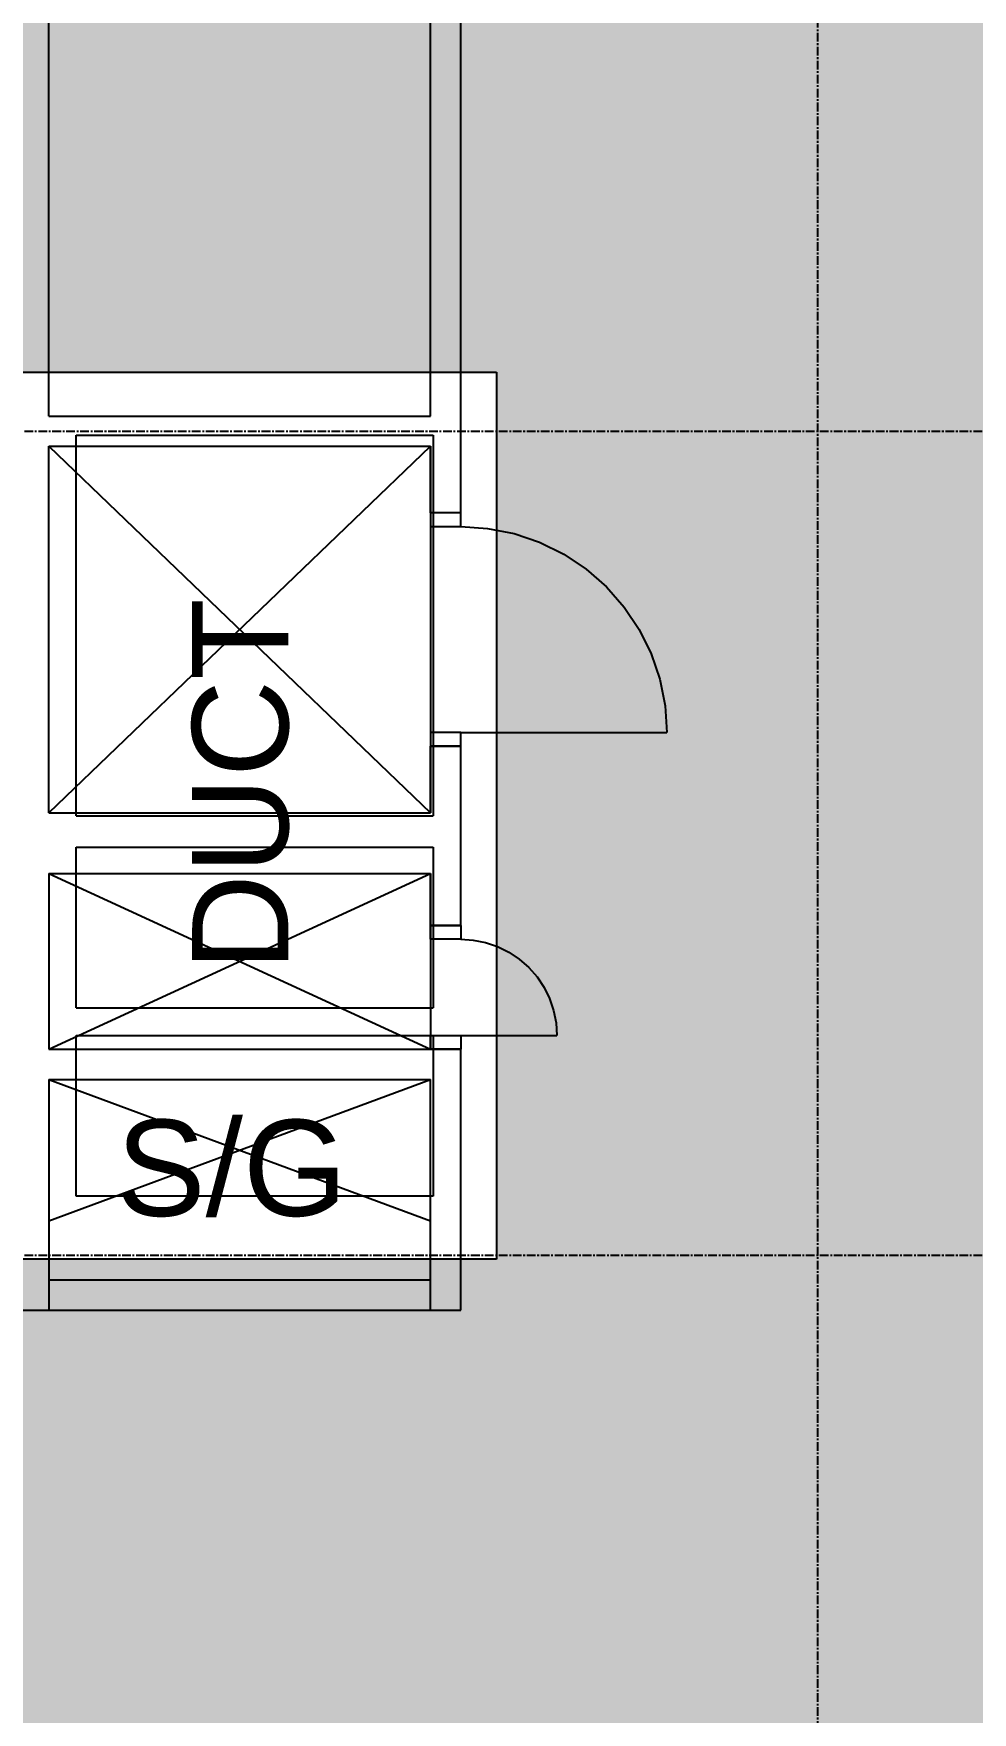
# Model space of a CAD drawing. Header units: millimetres. Extents: x -49883 to 118742, y -18440 to 67826.
# Drawn here: x 36612 to 40030, y 39611 to 45723 of the extents above; entities that cross this region are included whole.
import ezdxf

# ---------------------------------------------------------------- set-up
doc = ezdxf.new("R2010")
doc.units = ezdxf.units.MM
doc.linetypes.add('PCENTRE', pattern=[50.8, 31.75, -6.35, 6.35, -6.35])
doc.linetypes.add('PCENTRE2', pattern=[28.575, 19.05, -3.175, 3.175, -3.175])
for name, color, linetype in [('Boundaries_and_building_grids', 140, 'PCENTRE2'), ('Fourth Floor - Hatch', 1, 'Continuous'), ('Fourth Floor - Roofs', 2, 'Continuous'), ('Fourth Floor - Text and Leaders', 1, 'Continuous'), ('Third Floor - Doors Windows and Openings', 1, 'Continuous'), ('Third Floor - Structural Members', 5, 'Continuous'), ('Third Floor - Walls', 3, 'Continuous')]:
    doc.layers.add(name, color=color, linetype=linetype)
doc.styles.add('Arial1', font='arial.ttf')

msp = doc.modelspace()

# ---------------------------------------------------------------- hatches: boundary and pattern name
at = {"layer": 'Fourth Floor - Hatch', "linetype": 'Continuous'}
h = msp.add_hatch(dxfattribs=at)
h.set_pattern_fill('ANGLE', color=61, scale=45, style=0)
h.set_pattern_definition([(0, (0, 0), (0, 314.325), [228.6, -85.725]), (90, (0, 0), (-314.325, 2e-14), [228.6, -85.725])])
h.paths.add_polyline_path([(33617.2, 65175.7), (45317.2, 65175.7), (45317.2, 36985.7), (33617.2, 36985.7), (33617.2, 37025.7), (33127.2, 37025.7), (33127.2, 42525.7), (33617.2, 42525.7)])
h.paths.add_polyline_path([(36537.2, 44490.7), (38297.2, 44490.7), (38297.2, 41260.7), (36537.2, 41260.7)])

# ---------------------------------------------------------------- linework, layer by layer
at = {"layer": 'Boundaries_and_building_grids', "color": 140, "linetype": 'PCENTRE', "lineweight": -3}
for p, q in [((39467.2, -6274.3), (39467.2, 67825.7)), ((-49882.8, 44275.7), (47817.2, 44275.7)), ((-49882.8, 41275.7), (47817.2, 41275.7))]:
    msp.add_line(p, q, dxfattribs=at)
at = {"layer": 'Fourth Floor - Roofs', "color": 1, "linetype": 'Continuous', "lineweight": -3}
for p, q in [((36537.2, 44490.7, 13800), (38297.2, 44490.7, 13800)), ((38297.2, 44490.7, 13800), (38297.2, 41260.7, 13800)), ((36767.2, 42875.7, 13800), (38067.2, 42875.7, 13800)), ((36767.2, 42760.7, 13800), (38067.2, 42760.7, 13800)), ((36767.2, 42175.7, 13800), (38067.2, 42175.7, 13800)), ((36767.2, 42075.7, 13800), (38067.2, 42075.7, 13800)), ((38297.2, 41260.7, 13800), (36537.2, 41260.7, 13800))]:
    msp.add_line(p, q, dxfattribs=at)
at = {"layer": 'Fourth Floor - Roofs', "color": 1, "linetype": 'Continuous'}
for p, q in [((36767.2, 44260.7, 13800), (38067.2, 44260.7, 13800)), ((36767.2, 42875.7, 13800), (36767.2, 44260.7, 13800)), ((38067.2, 44260.7, 13800), (38067.2, 42875.7, 13800)), ((36767.2, 42175.7, 13800), (36767.2, 42760.7, 13800)), ((38067.2, 42760.7, 13800), (38067.2, 42175.7, 13800)), ((36767.2, 41490.7, 13800), (36767.2, 42075.7, 13800)), ((38067.2, 42075.7, 13800), (38067.2, 41490.7, 13800)), ((38067.2, 41490.7, 13800), (36767.2, 41490.7, 13800))]:
    msp.add_line(p, q, dxfattribs=at)
at = {"layer": 'Third Floor - Doors Windows and Openings'}
for p, q in [((38167.2, 43928.2, 10350), (38265.1, 43921.8, 10350)), ((38265.1, 43921.8, 10350), (38361.3, 43902.7, 10350)), ((38361.3, 43902.7, 10350), (38454.2, 43871.1, 10350)), ((38454.2, 43871.1, 10350), (38542.2, 43827.7, 10350)), ((38542.2, 43827.7, 10350), (38623.8, 43773.2, 10350)), ((38623.8, 43773.2, 10350), (38697.5, 43708.6, 10350)), ((38697.5, 43708.6, 10350), (38762.2, 43634.8, 10350)), ((38762.2, 43634.8, 10350), (38816.7, 43553.2, 10350)), ((38816.7, 43553.2, 10350), (38860.1, 43465.2, 10350)), ((38860.1, 43465.2, 10350), (38891.6, 43372.3, 10350)), ((38891.6, 43372.3, 10350), (38910.8, 43276.1, 10350)), ((38910.8, 43276.1, 10350), (38917.2, 43178.2, 10350)), ((38167.2, 42425.7, 10350), (38212.9, 42422.7, 10350)), ((38212.9, 42422.7, 10350), (38257.8, 42413.8, 10350)), ((38257.8, 42413.8, 10350), (38301.1, 42399.1, 10350)), ((38301.1, 42399.1, 10350), (38342.2, 42378.8, 10350)), ((38342.2, 42378.8, 10350), (38380.3, 42353.4, 10350)), ((38380.3, 42353.4, 10350), (38414.7, 42323.2, 10350)), ((38414.7, 42323.2, 10350), (38444.9, 42288.8, 10350)), ((38444.9, 42288.8, 10350), (38470.3, 42250.7, 10350)), ((38470.3, 42250.7, 10350), (38490.6, 42209.7, 10350)), ((38490.6, 42209.7, 10350), (38505.3, 42166.3, 10350)), ((38505.3, 42166.3, 10350), (38514.2, 42121.4, 10350)), ((38514.2, 42121.4, 10350), (38517.2, 42075.7, 10350))]:
    msp.add_line(p, q, dxfattribs=at)
at = {"layer": 'Third Floor - Doors Windows and Openings', "linetype": 'Continuous'}
for p, q in [((38167.2, 43178.2, 10350), (38917.2, 43178.2, 10350)), ((38167.2, 42075.7, 10350), (38517.2, 42075.7, 10350))]:
    msp.add_line(p, q, dxfattribs=at)
at = {"layer": 'Third Floor - Doors Windows and Openings', "linetype": 'Continuous', "elevation": 10350}
for points in [[(38057.2, 43928.2), (38167.2, 43928.2), (38167.2, 43978.2), (38057.2, 43978.2), (38057.2, 43928.2)], [(38057.2, 43128.2), (38167.2, 43128.2), (38167.2, 43178.2), (38057.2, 43178.2), (38057.2, 43128.2)], [(38057.2, 42425.7), (38057.2, 42475.7), (38167.2, 42475.7), (38167.2, 42425.7), (38057.2, 42425.7)], [(38057.2, 42025.7), (38057.2, 42075.7), (38167.2, 42075.7), (38167.2, 42025.7), (38057.2, 42025.7)]]:
    msp.add_lwpolyline(points, dxfattribs=at)
at = {"layer": 'Third Floor - Structural Members', "color": 8, "linetype": 'Continuous', "lineweight": -3}
for p, q in [((36667.2, 44220.7, 10350), (38057.2, 42885.7, 10350)), ((36667.2, 42885.7, 10350), (38057.2, 44220.7, 10350)), ((38057.2, 44220.7, 10350), (38057.2, 42885.7, 10350)), ((36667.2, 42665.7, 10350), (38057.2, 42025.7, 10350)), ((36667.2, 42025.7, 10350), (38057.2, 42665.7, 10350)), ((38057.2, 42665.7, 10350), (38057.2, 42025.7, 10350)), ((36667.2, 41915.7, 10350), (38057.2, 41400.7, 10350)), ((36667.2, 41400.7, 10350), (38057.2, 41915.7, 10350))]:
    msp.add_line(p, q, dxfattribs=at)
at = {"layer": 'Third Floor - Walls', "color": 3, "linetype": 'Continuous'}
for p, q in [((36667.2, 44330.7, 10350), (36667.2, 47315.7, 10350)), ((38057.2, 44330.7, 10350), (38057.2, 46245.7, 10350)), ((38167.2, 43978.2, 10350), (38167.2, 46245.7, 10350)), ((36667.2, 44330.7, 10350), (38057.2, 44330.7, 10350)), ((36667.2, 44220.7, 10350), (38057.2, 44220.7, 10350)), ((36667.2, 42885.7, 10350), (36667.2, 44220.7, 10350)), ((38057.2, 43978.2, 10350), (38057.2, 44220.7, 10350)), ((38167.2, 43978.2, 10350), (38057.2, 43978.2, 10350)), ((38057.2, 42885.7, 10350), (38057.2, 43128.2, 10350)), ((38167.2, 43128.2, 10350), (38057.2, 43128.2, 10350)), ((38167.2, 42475.7, 10350), (38167.2, 43128.2, 10350)), ((36667.2, 42885.7, 10350), (38057.2, 42885.7, 10350)), ((36667.2, 42665.7, 10350), (38057.2, 42665.7, 10350)), ((36667.2, 42665.7, 10350), (36667.2, 42025.7, 10350)), ((38057.2, 42475.7, 10350), (38057.2, 42665.7, 10350)), ((38167.2, 42475.7, 10350), (38057.2, 42475.7, 10350)), ((36667.2, 42025.7, 10350), (38167.2, 42025.7, 10350)), ((38167.2, 41075.7, 10350), (38167.2, 42025.7, 10350)), ((36667.2, 41915.7, 10350), (38057.2, 41915.7, 10350)), ((36667.2, 41915.7, 10350), (36667.2, 41075.7, 10350)), ((38057.2, 41075.7, 10350), (38057.2, 41915.7, 10350)), ((33767.2, 41075.7, 10350), (36667.2, 41075.7, 10350)), ((38057.2, 41075.7, 10350), (38167.2, 41075.7, 10350))]:
    msp.add_line(p, q, dxfattribs=at)
at = {"layer": 'Third Floor - Walls', "color": 2, "linetype": 'Continuous'}
for p, q in [((36667.9, 41185.7, 10350), (38057.9, 41185.7, 10350)), ((36667.2, 41075.7, 10350), (38057.2, 41075.7, 10350))]:
    msp.add_line(p, q, dxfattribs=at)

# ---------------------------------------------------------------- texts
at = {"layer": 'Fourth Floor - Text and Leaders', "color": 1, "insert": (37544.2, 42310, 13800), "char_height": 350, "attachment_point": 7, "rotation": 90, "style": 'Arial1'}
msp.add_mtext('DUCT', dxfattribs=at)
at = {"layer": 'Fourth Floor - Text and Leaders', "color": 1, "insert": (36912.4, 41413.5, 13800), "char_height": 350, "attachment_point": 7, "style": 'Arial1'}
msp.add_mtext('S/G', dxfattribs=at)

doc.saveas('drawing.dxf')
